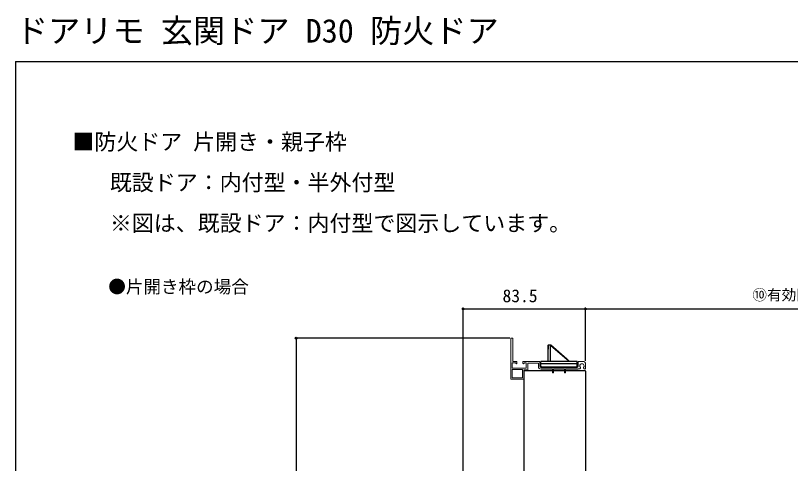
# Model space of a CAD drawing. Units: millimetres, scale not verified. Extents: x -525 to 525, y -783 to 779.
# Drawn here: x -525 to 4, y 472 to 779 of the extents above; entities that cross this region are included whole.
import ezdxf
from ezdxf.enums import TextEntityAlignment as Align

# ---------------------------------------------------------------- set-up
doc = ezdxf.new("R2010")
doc.units = ezdxf.units.MM
doc.header["$LTSCALE"] = 4
for name, color, linetype in [('0-2_USER1', 3, 'Continuous'), ('0-6_YKK_13', 4, 'Continuous'), ('0-7_YKK_D', 6, 'Continuous'), ('0-8_YKK_ZWAK', 7, 'Continuous')]:
    doc.layers.add(name, color=color, linetype=linetype)
doc.layers.add('0-4_YKK_11E', color=7, linetype='Continuous', lineweight=18)
doc.styles.add('ＭＳ ゴシック', font='')
doc.styles.get('ＭＳ ゴシック').set_extended_font_data('MS Gothic')

msp = doc.modelspace()

# ---------------------------------------------------------------- linework, layer by layer
at = {"layer": '0-4_YKK_11E'}
msp.add_line((-141.429, 537.878), (-166.029, 537.878), dxfattribs=at)
for points in [[(-186.729, 557.878), (-186.729, 529.878), (-177.729, 529.878), (-177.729, 536.278), (-175.895, 536.278), (-175.612, 536.078), (-175.029, 536.178), (-175.029, 540.778), (-167.829, 540.778), (-167.829, 538.578)], [(-166.729, 538.578), (-166.729, 541.878), (-178.429, 541.878), (-178.429, 540.502), (-178.041, 540.341), (-177.305, 541.078), (-176.129, 541.078), (-176.129, 537.378), (-185.629, 537.378), (-185.629, 541.078), (-183.554, 541.078), (-182.817, 540.341), (-182.429, 540.502), (-182.429, 541.878), (-185.329, 541.878), (-185.329, 557.878), (-186.729, 557.878)], [(-136.729, 541.878), (-140.729, 541.878), (-140.729, 538.578)], [(-136.904, 537.985), (-136.962, 537.405), (-136.658, 536.878), (-135.729, 536.878), (-135.729, 540.878)], [(-166.029, 536.778), (-158.229, 536.778), (-158.229, 534.278), (-157.429, 534.278), (-157.429, 536.778), (-150.029, 536.778), (-150.029, 534.278), (-149.229, 534.278), (-149.229, 536.778), (-141.029, 536.778), (-140.864, 536.828), (-140.698, 536.878), (-139.401, 536.878), (-139.096, 537.405), (-139.154, 537.985)]]:
    msp.add_lwpolyline(points, dxfattribs=at)
msp.add_lwpolyline([(-185.629, 530.878), (-178.729, 530.878), (-178.729, 536.478), (-185.629, 536.478)], close=True, dxfattribs=at)
for centre, radius, start, end in [((-138.029, 538.978), 1.5, 318.59038, 221.40962), ((-136.729, 540.878), 1, 0.00001, 89.99999), ((-166.029, 538.578), 1.8, 180.00001, 269.99999), ((-166.029, 538.578), 0.7, 180.00001, 269.99999), ((-141.429, 538.578), 0.7, 270.00001, 359.99999)]:
    msp.add_arc(centre, radius, start, end, dxfattribs=at)
at = {"layer": '0-6_YKK_13'}
for p, q in [((-161.229, 553.378), (-161.229, 550.478)), ((-161.229, 553.378), (-159.229, 553.378)), ((-161.029, 551.728), (-161.229, 551.728)), ((-161.029, 541.878), (-161.029, 553.178)), ((-159.529, 553.178), (-161.029, 553.178)), ((-159.529, 553.378), (-159.529, 553.178)), ((-159.529, 541.878), (-159.529, 553.178)), ((-159.529, 553.178), (-148.249, 543.372)), ((-159.229, 553.378), (-148.293, 543.871)), ((-161.029, 550.478), (-161.229, 550.478)), ((-166.079, 537.878), (-166.079, 541.878)), ((-141.379, 541.878), (-166.079, 541.878)), ((-141.379, 540.378), (-166.079, 540.378)), ((-141.379, 537.878), (-141.379, 541.878)), ((-177.729, 535.878), (-136.129, 535.878)), ((-177.729, 535.878), (-177.729, 357.843)), ((-166.079, 537.878), (-141.379, 537.878)), ((-141.879, 538.178), (-165.579, 538.178)), ((-165.079, 537.878), (-165.079, 538.178)), ((-156.729, 537.878), (-156.729, 538.178)), ((-150.729, 537.878), (-150.729, 538.178)), ((-142.379, 537.878), (-142.379, 538.178))]:
    msp.add_line(p, q, dxfattribs=at)
msp.add_lwpolyline([(-135.729, 535.478), (-135.729, 357.843), (-177.729, 357.843)], dxfattribs=at)
for centre, radius, start, end in [((-152.229, 539.342), 6, 25.00246, 49), ((-151.529, 539.598), 5, 27.1557, 49), ((-165.579, 538.678), 0.5, 180, 270), ((-160.629, 538.778), 0.9, 270, 318.06542), ((-146.829, 538.778), 0.9, 221.93458, 270), ((-141.879, 538.678), 0.5, 270, 0), ((-136.129, 535.478), 0.4, 360, 90)]:
    msp.add_arc(centre, radius, start, end, dxfattribs=at)
at = {"layer": '0-7_YKK_D'}
for p, q in [((-219.229, 338.043), (-219.229, 578.878)), ((-219.229, 577.878), (-135.729, 577.878)), ((-135.729, 542.378), (-135.729, 578.878)), ((-135.729, 542.378), (-135.729, 578.878)), ((-135.729, 577.878), (179.271, 577.878)), ((-187.429, 557.878), (-334.229, 557.878)), ((-333.229, 557.878), (-333.229, 337.343))]:
    msp.add_line(p, q, dxfattribs=at)
for centre in [(-219.229, 577.878), (-135.729, 577.878), (-135.729, 577.878), (-333.229, 557.878)]:
    msp.add_circle(centre, 0.637, dxfattribs=at)
at = {"layer": '0-8_YKK_ZWAK'}
for q in [(-525, -782.8), (525, 747.2)]:
    msp.add_line((-525, 747.2), q, dxfattribs=at)

# ---------------------------------------------------------------- texts
at = {"layer": '0-2_USER1', "style": 'ＭＳ ゴシック'}
for s, height, p in [('ドアリモ 玄関ドア D30 防火ドア', 16.13, (-524.75, 755.2)), ('■防火ドア 片開き・親子枠', 11, (-486.153, 683.388)), ('   既設ドア：内付型・半外付型', 11, (-483, 655.575)), ('   ※図は、既設ドア：内付型で図示しています。', 11, (-483, 627.763)), ('●片開き枠の場合', 8.798, (-461.636, 586.086))]:
    msp.add_text(s, height=height, dxfattribs=at).set_placement(p, align=Align.BOTTOM_LEFT)
at = {"layer": '0-7_YKK_D', "style": 'ＭＳ ゴシック'}
for s, height, p in [('83.5', 8.798, (-192.309, 579.878)), ('⑩有効開口幅', 7.331, (-21.638, 581.639))]:
    msp.add_text(s, height=height, dxfattribs=at).set_placement(p, align=Align.BOTTOM_LEFT)

doc.saveas('drawing.dxf')
